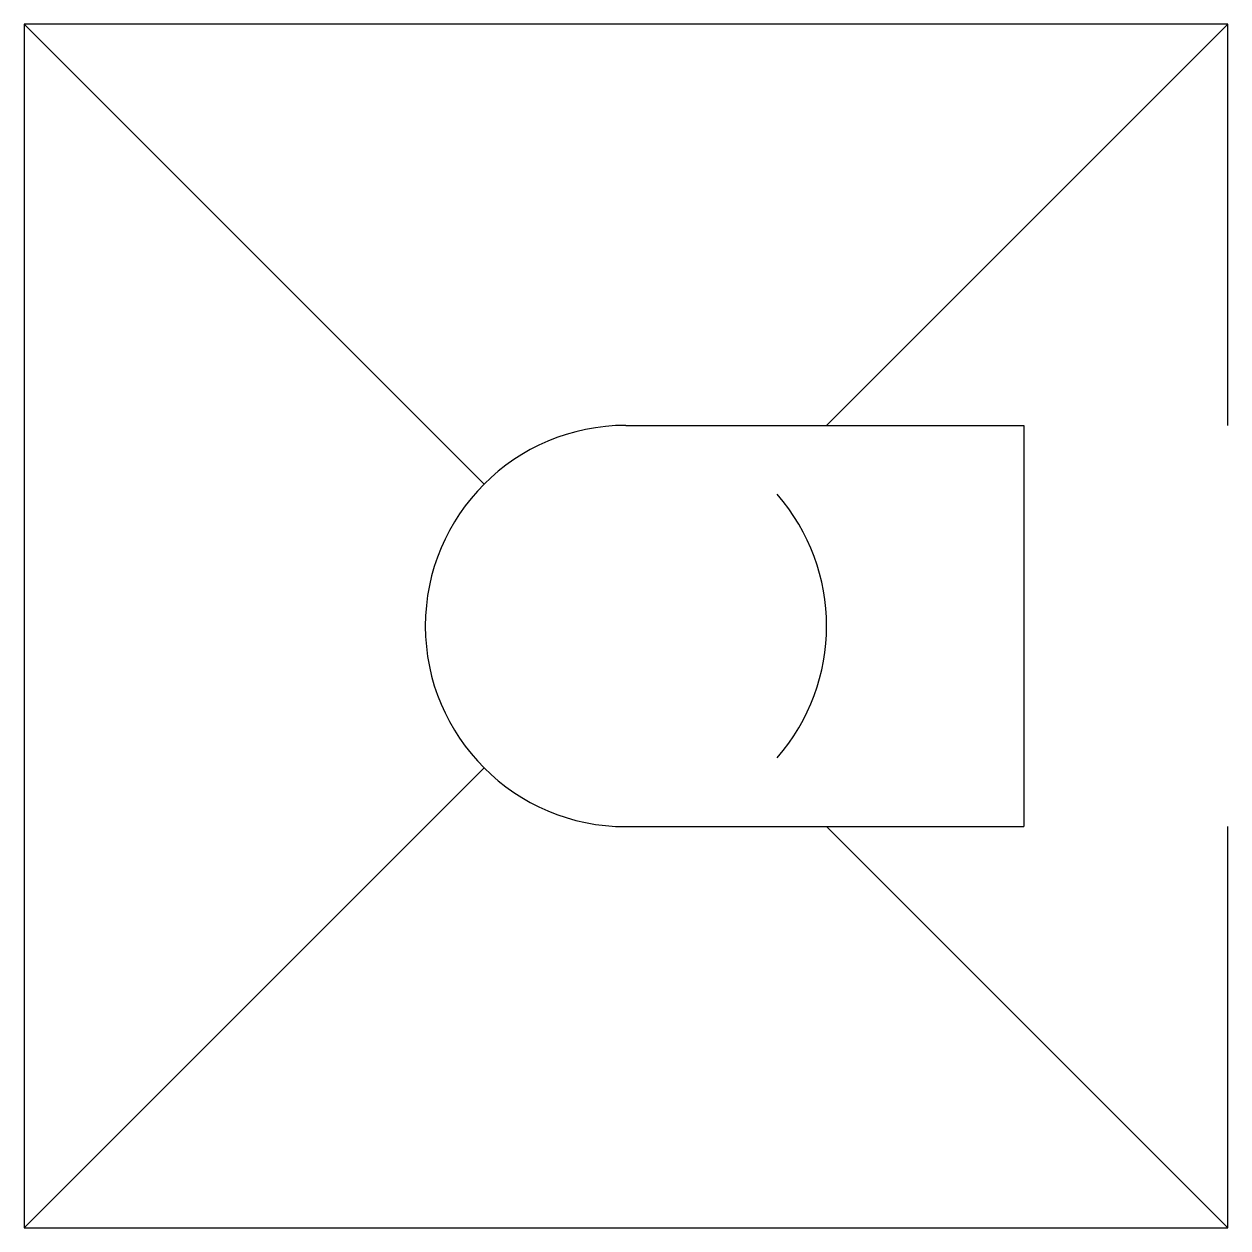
# Model space of a CAD drawing. Extents: x 1678.8 to 1690.8, y 391.7 to 403.7.
import ezdxf

# ---------------------------------------------------------------- set-up
doc = ezdxf.new("R2010")
doc.units = 0
doc.header["$LTSCALE"] = 22
doc.header["$MEASUREMENT"] = 0
doc.layers.get('0').update_dxf_attribs({"linetype": 'CONTINUOUS'})

msp = doc.modelspace()

# ---------------------------------------------------------------- linework, layer by layer
for p, q in [((1678.776, 403.693), (1683.362, 399.107)), ((1686.776, 399.693), (1690.776, 403.693)), ((1684.776, 399.693), (1688.742, 399.693)), ((1688.742, 399.693), (1688.742, 395.693)), ((1678.776, 391.693), (1683.362, 396.279)), ((1684.776, 395.693), (1688.742, 395.693)), ((1686.776, 395.693), (1690.776, 391.693))]:
    msp.add_line(p, q)
msp.add_lwpolyline([(1690.776, 399.693), (1690.776, 403.693), (1678.776, 403.693), (1678.776, 391.693), (1690.776, 391.693), (1690.776, 395.693)])
for start, end in [(90, 270), (318.9232, 41.0768)]:
    msp.add_arc((1684.776, 397.693), 2, start, end)

doc.saveas('drawing.dxf')
